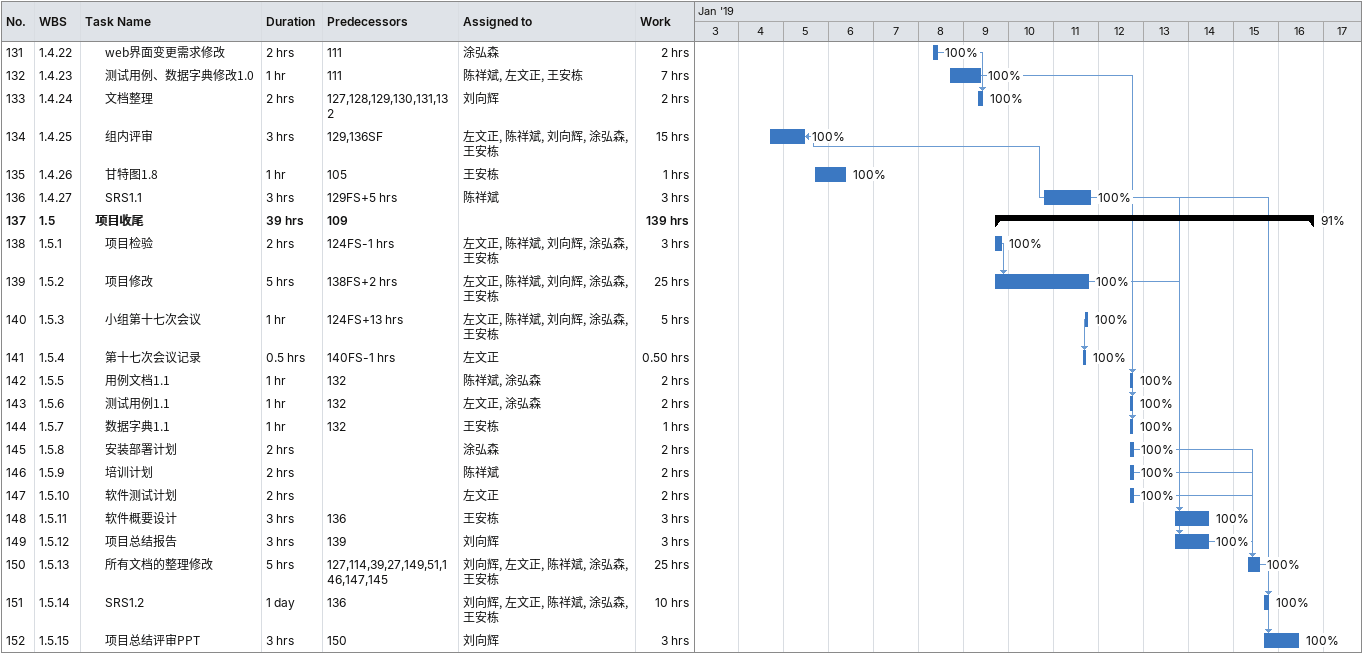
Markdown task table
| ID | WBS | Task | Duration | Start | Finish | Predecessors | Resources | % complete | Work (h) |
|---|---|---|---|---|---|---|---|---|---|
| 131 | 1.4.22 | web界面变更需求修改 | 2h | 2019-01-08 | 2019-01-08 | 111 | 涂弘森 | 100 | 2 |
| 132 | 1.4.23 | 测试用例、数据字典修改1.0 | 1h | 2019-01-08 | 2019-01-09 | 111 | 陈祥斌, 左文正, 王安栋 | 100 | 7 |
| 133 | 1.4.24 | 文档整理 | 2h | 2019-01-09 | 2019-01-09 | 127, 128, 129, 130, 131, 132 | 刘向辉 | 100 | 2 |
| 134 | 1.4.25 | 组内评审 | 3h | 2019-01-04 | 2019-01-05 | 129, 136SF | 左文正, 陈祥斌, 刘向辉, 涂弘森, 王安栋 | 100 | 15 |
| 135 | 1.4.26 | 甘特图1.8 | 1h | 2019-01-05 | 2019-01-06 | 105 | 王安栋 | 100 | 1 |
| 136 | 1.4.27 | SRS1.1 | 3h | 2019-01-10 | 2019-01-11 | 129FS+5h | 陈祥斌 | 100 | 3 |
| 137 | 1.5 | **项目收尾** | 39h | 2019-01-09 | 2019-01-16 | 109 |  | 91 | 139 |
| 138 | 1.5.1 | 项目检验 | 2h | 2019-01-09 | 2019-01-09 | 124FS-1h | 左文正, 陈祥斌, 刘向辉, 涂弘森, 王安栋 | 100 | 3 |
| 139 | 1.5.2 | 项目修改 | 5h | 2019-01-09 | 2019-01-11 | 138FS+2h | 左文正, 陈祥斌, 刘向辉, 涂弘森, 王安栋 | 100 | 25 |
| 140 | 1.5.3 | 小组第十七次会议 | 1h | 2019-01-11 | 2019-01-11 | 124FS+13h | 左文正, 陈祥斌, 刘向辉, 涂弘森, 王安栋 | 100 | 5 |
| 141 | 1.5.4 | 第十七次会议记录 | 0.5h | 2019-01-11 | 2019-01-11 | 140FS-1h | 左文正 | 100 | 0.50 |
| 142 | 1.5.5 | 用例文档1.1 | 1h | 2019-01-12 | 2019-01-12 | 132 | 陈祥斌, 涂弘森 | 100 | 2 |
| 143 | 1.5.6 | 测试用例1.1 | 1h | 2019-01-12 | 2019-01-12 | 132 | 左文正, 涂弘森 | 100 | 2 |
| 144 | 1.5.7 | 数据字典1.1 | 1h | 2019-01-12 | 2019-01-12 | 132 | 王安栋 | 100 | 1 |
| 145 | 1.5.8 | 安装部署计划 | 2h | 2019-01-12 | 2019-01-12 |  | 涂弘森 | 100 | 2 |
| 146 | 1.5.9 | 培训计划 | 2h | 2019-01-12 | 2019-01-12 |  | 陈祥斌 | 100 | 2 |
| 147 | 1.5.10 | 软件测试计划 | 2h | 2019-01-12 | 2019-01-12 |  | 左文正 | 100 | 2 |
| 148 | 1.5.11 | 软件概要设计 | 3h | 2019-01-13 | 2019-01-14 | 136 | 王安栋 | 100 | 3 |
| 149 | 1.5.12 | 项目总结报告 | 3h | 2019-01-13 | 2019-01-14 | 139 | 刘向辉 | 100 | 3 |
| 150 | 1.5.13 | 所有文档的整理修改 | 5h | 2019-01-15 | 2019-01-15 | 127, 114, 39, 27, 149, 51, 146, 147, 145 | 刘向辉, 左文正, 陈祥斌, 涂弘森, 王安栋 | 100 | 25 |
| 151 | 1.5.14 | SRS1.2 | 1d | 2019-01-15 | 2019-01-15 | 136 | 刘向辉, 左文正, 陈祥斌, 涂弘森, 王安栋 | 100 | 10 |
| 152 | 1.5.15 | 项目总结评审PPT | 3h | 2019-01-15 | 2019-01-16 | 150 | 刘向辉 | 100 | 3 |
